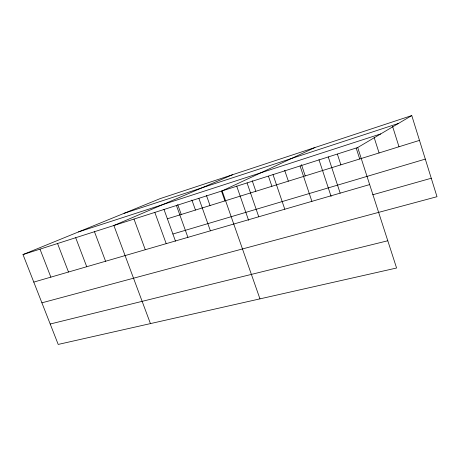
<?xml version="1.0" encoding="UTF-8"?>
<svg xmlns="http://www.w3.org/2000/svg" width="460" height="460" viewBox="0 0 460 460"><rect width="100%" height="100%" fill="white"/><g stroke="black" fill="none" stroke-linecap="round" stroke-linejoin="round"><path stroke-width="0.69" d="M357.702 147.533L396.583 268.013L58.207 344.431L23 254.564L357.702 147.533L411.769 115.569L437 196.702L41.906 302.824M314.945 147.528L222.134 190.883L259.963 298.862M232.737 174.662L113.879 225.503L150.437 323.598M23 254.564L160.074 198.639L411.769 115.569M124.062 213.336L398.435 123.452M78.516 231.915L380.719 133.929M167.377 218.799L419.485 140.386M172.891 234.013L425.304 159.102M33.787 282.095L369.656 184.581M372.738 194.77L431.261 178.244M50.209 324.018L387.786 240.764M39.991 249.13L50.859 277.133M57.54 243.518L68.5 272.015M75.687 237.716L86.727 266.719M94.455 231.713L105.581 261.245M133.987 219.075L145.285 249.722M154.83 212.405L166.209 243.645M163.973 209.392L175.484 241.161M176.439 205.499L187.898 237.348M177.709 204.602L181.263 214.481M191.906 200.06L195.471 210.059M198.858 198.329L210.392 230.816M206.442 195.402L210.024 205.534M221.444 190.958L224.928 200.899M236.699 186.076L248.601 220.34M247.066 182.913L258.756 216.775M252.218 180.722L255.852 191.28M273.022 174.61L284.786 209.219M268.473 176.261L271.894 186.288M284.688 170.327L288.351 181.171M301.438 164.582L305.227 175.921M300.064 165.962L311.897 201.348M318.97 159.706L331.119 196.449M328.267 156.946L340.164 193.142M337.387 154.163L340.877 164.835M356.212 148.143L359.714 158.982M374.17 137.586L379.08 152.956M392.581 126.402L398.992 146.763"/></g></svg>
